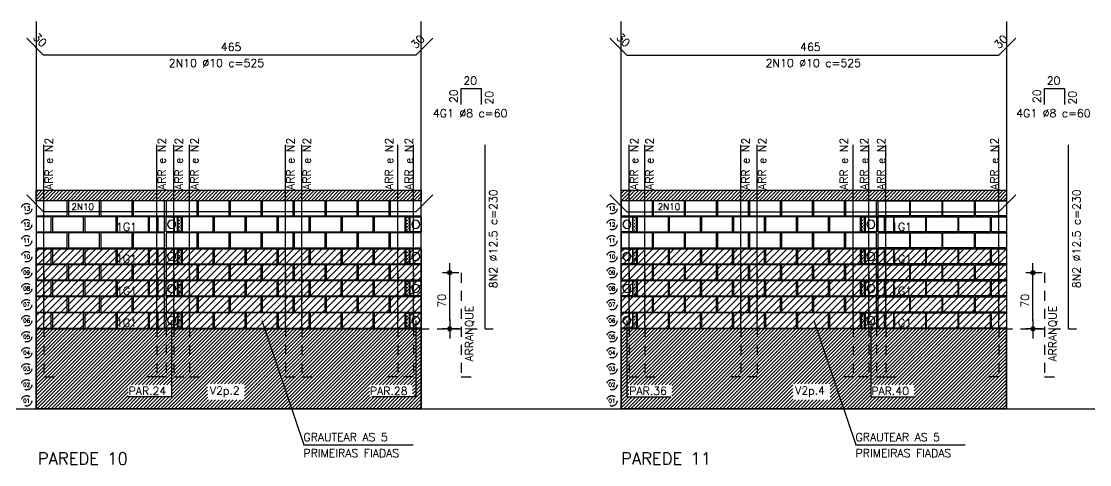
# Model space of a CAD drawing. Extents: x 0 to 187, y -7 to 20.
# Drawn here: x 80.22 to 93.57, y 3.31 to 8.84 of the extents above; entities that cross this region are included whole.
import ezdxf

# ---------------------------------------------------------------- set-up
doc = ezdxf.new("R2010")
doc.units = 0
doc.header["$LTSCALE"] = 0.5
doc.header["$MEASUREMENT"] = 0
doc.header["$PDMODE"] = 34
doc.header["$PDSIZE"] = 0.1
doc.linetypes.add('CENTER', pattern=[2, 1.25, -0.25, 0.25, -0.25])
doc.linetypes.add('HIDDEN', pattern=[0.375, 0.25, -0.125])
doc.layers.get('0').update_dxf_attribs({"linetype": 'CONTINUOUS'})
doc.layers.get('DEFPOINTS').update_dxf_attribs({"linetype": 'CONTINUOUS'})
for name, color, linetype in [('AUX00', 7, 'HIDDEN'), ('AUX01', 1, 'CONTINUOUS'), ('B04', 6, 'CONTINUOUS'), ('B19', 3, 'CONTINUOUS'), ('B39', 2, 'CONTINUOUS'), ('B39C', 5, 'CONTINUOUS'), ('BLOCOPERP', 2, 'CONTINUOUS'), ('BP', 106, 'CONTINUOUS'), ('COT01', 1, 'CONTINUOUS'), ('EIX01', 1, 'CENTER'), ('FERRO', 4, 'CONTINUOUS'), ('FERRO_CANALETA', 4, 'CONTINUOUS'), ('FERRO_GROUTE', 4, 'CONTINUOUS'), ('G1', 6, 'CONTINUOUS'), ('H04', 9, 'CONTINUOUS'), ('HATCH', 7, 'CONTINUOUS'), ('HATCHLAJE', 251, 'HIDDEN'), ('TXT02', 2, 'CONTINUOUS'), ('TXT05', 4, 'CONTINUOUS'), ('VIG01', 2, 'CONTINUOUS'), ('VIG02', 3, 'CONTINUOUS')]:
    doc.layers.add(name, color=color, linetype=linetype)
doc.styles.add('ROMANS', font='romans.shx')
doc.dimstyles.get("Standard").update_dxf_attribs({"dimscale": 0, "dimtxt": 0.2, "dimasz": 0.2, "dimexe": 0.18, "dimexo": 0.0625, "dimgap": 0.1, "dimtad": 1, "dimdec": 1, "dimlfac": 100, "dimrnd": 0.5, "dimzin": 13, "dimdsep": 46, "dimtxsty": 'ROMANS', "dimblk1": 'DE2', "dimblk2": 'DE2', "dimsah": 1, "dimcen": 0.1, "dimclrt": 3, "dimadec": 0, "dimazin": 0, "dimtfac": 1, "dimtix": 1, "dimtofl": 0, "dimtmove": 0, "dimatfit": 3, "dimldrblk": 'DE2', "dimfxl": 0, "dimtolj": 1, "dimtzin": 13, "dimarcsym": 0})
pattern_1 = [(45, (124.415215, -11.211046), (-0.022097087, 0.022097087), [])]

# ---------------------------------------------------------------- blocks, each defined once
blk = doc.blocks.new('A$C57CC6AC6')
at = {"layer": 'BP'}
blk.add_lwpolyline([(0, 0.19), (0, 0), (0.14, 0), (0.14, 0.19)], close=True, dxfattribs=at)
blk.add_circle((0.07, 0.095), 0.05, dxfattribs=at)
blk = doc.blocks.new('DE2')
blk.add_line((-1.19, 0), (1.19, 0))
at = {"color": 2}
for radius in [0.256, 0.138]:
    blk.add_circle((0, 0), radius, dxfattribs=at)
blk = doc.blocks.new('*D59')
at = {"layer": 'COT01', "color": 0, "lineweight": -2}
for p, q in [((85.683, 5.704), (85.479, 5.704)), ((85.569, 5.104), (85.569, 5.604)), ((85.683, 5.004), (85.479, 5.004))]:
    blk.add_line(p, q, dxfattribs=at)
at = {"layer": 'DEFPOINTS', "color": 0}
for p in [(85.569, 5.704), (85.714, 5.704), (85.714, 5.004)]:
    blk.add_point(p, dxfattribs=at)
at = {"layer": 'COT01', "color": 0, "lineweight": -2, "xscale": 0.1, "yscale": 0.1, "zscale": 0.1}
for p, rotation in [((85.569, 5.704), 90), ((85.569, 5.004), 270)]:
    blk.add_blockref('DE2', p, dxfattribs=dict(at, rotation=rotation))
at = {"layer": 'COT01', "color": 3, "insert": (85.469, 5.354), "char_height": 0.1, "attachment_point": 5, "rotation": 90, "style": 'ROMANS'}
blk.add_mtext('\\A1;70', dxfattribs=at)
blk = doc.blocks.new('*D60')
at = {"layer": 'COT01', "color": 0, "lineweight": -2}
for p, q in [((92.973, 5.704), (92.769, 5.704)), ((92.859, 5.104), (92.859, 5.604)), ((92.973, 5.004), (92.769, 5.004))]:
    blk.add_line(p, q, dxfattribs=at)
at = {"layer": 'DEFPOINTS', "color": 0}
for p in [(92.859, 5.704), (93.004, 5.704), (93.004, 5.004)]:
    blk.add_point(p, dxfattribs=at)
at = {"layer": 'COT01', "color": 0, "lineweight": -2, "xscale": 0.1, "yscale": 0.1, "zscale": 0.1}
for p, rotation in [((92.859, 5.704), 90), ((92.859, 5.004), 270)]:
    blk.add_blockref('DE2', p, dxfattribs=dict(at, rotation=rotation))
at = {"layer": 'COT01', "color": 3, "insert": (92.759, 5.354), "char_height": 0.1, "attachment_point": 5, "rotation": 90, "style": 'ROMANS'}
blk.add_mtext('\\A1;70', dxfattribs=at)

msp = doc.modelspace()

# ---------------------------------------------------------------- hatches: boundary and pattern name
at = {"layer": 'H04'}
h = msp.add_hatch(dxfattribs=at)
h.set_pattern_fill('CROSS', color=256, scale=0.08, style=0)
h.set_pattern_definition([(180, (77.855706, 30.896035), (-0.02, 0.02), [0.01, -0.03]), (90, (77.850706, 30.891035), (0.02, 0.02), [0.01, -0.03])])
h.paths.add_polyline_path([(82.1739, 6.214), (82.2139, 6.214), (82.2139, 6.404), (82.1739, 6.404)])
h = msp.add_hatch(dxfattribs=at)
h.set_pattern_fill('CROSS', color=256, scale=0.08, style=0)
h.set_pattern_definition([(180, (80.705706, 30.896035), (-0.02, 0.02), [0.01, -0.03]), (90, (80.700706, 30.891035), (0.02, 0.02), [0.01, -0.03])])
h.paths.add_polyline_path([(85.0239, 6.214), (85.0639, 6.214), (85.0639, 6.404), (85.0239, 6.404)])
h = msp.add_hatch(dxfattribs=at)
h.set_pattern_fill('CROSS', color=256, scale=0.08, style=0)
h.set_pattern_definition([(180, (83.545706, 30.896035), (-0.02, 0.02), [0.01, -0.03]), (90, (83.540706, 30.891035), (0.02, 0.02), [0.01, -0.03])])
h.paths.add_polyline_path([(87.8639, 6.214), (87.9039, 6.214), (87.9039, 6.404), (87.8639, 6.404)])
h = msp.add_hatch(dxfattribs=at)
h.set_pattern_fill('CROSS', color=256, scale=0.08, style=0)
h.set_pattern_definition([(180, (86.395706, 30.896035), (-0.02, 0.02), [0.01, -0.03]), (90, (86.390706, 30.891035), (0.02, 0.02), [0.01, -0.03])])
h.paths.add_polyline_path([(90.7139, 6.214), (90.7539, 6.214), (90.7539, 6.404), (90.7139, 6.404)])
h = msp.add_hatch(dxfattribs=at)
h.set_pattern_fill('CROSS', color=256, scale=0.08, style=0)
h.set_pattern_definition([(180, (77.855706, 30.496035), (-0.02, 0.02), [0.01, -0.03]), (90, (77.850706, 30.491035), (0.02, 0.02), [0.01, -0.03])])
h.paths.add_polyline_path([(82.1739, 5.814), (82.2139, 5.814), (82.2139, 6.004), (82.1739, 6.004)])
h = msp.add_hatch(dxfattribs=at)
h.set_pattern_fill('CROSS', color=256, scale=0.08, style=0)
h.set_pattern_definition([(180, (80.705706, 30.496035), (-0.02, 0.02), [0.01, -0.03]), (90, (80.700706, 30.491035), (0.02, 0.02), [0.01, -0.03])])
h.paths.add_polyline_path([(85.0239, 5.814), (85.0639, 5.814), (85.0639, 6.004), (85.0239, 6.004)])
h = msp.add_hatch(dxfattribs=at)
h.set_pattern_fill('CROSS', color=256, scale=0.08, style=0)
h.set_pattern_definition([(180, (83.545706, 30.496035), (-0.02, 0.02), [0.01, -0.03]), (90, (83.540706, 30.491035), (0.02, 0.02), [0.01, -0.03])])
h.paths.add_polyline_path([(87.8639, 5.814), (87.9039, 5.814), (87.9039, 6.004), (87.8639, 6.004)])
h = msp.add_hatch(dxfattribs=at)
h.set_pattern_fill('CROSS', color=256, scale=0.08, style=0)
h.set_pattern_definition([(180, (86.395706, 30.496035), (-0.02, 0.02), [0.01, -0.03]), (90, (86.390706, 30.491035), (0.02, 0.02), [0.01, -0.03])])
h.paths.add_polyline_path([(90.7139, 5.814), (90.7539, 5.814), (90.7539, 6.004), (90.7139, 6.004)])
h = msp.add_hatch(dxfattribs=at)
h.set_pattern_fill('CROSS', color=256, scale=0.08, style=0)
h.set_pattern_definition([(180, (77.855706, 30.096035), (-0.02, 0.02), [0.01, -0.03]), (90, (77.850706, 30.091035), (0.02, 0.02), [0.01, -0.03])])
h.paths.add_polyline_path([(82.1739, 5.414), (82.2139, 5.414), (82.2139, 5.604), (82.1739, 5.604)])
h = msp.add_hatch(dxfattribs=at)
h.set_pattern_fill('CROSS', color=256, scale=0.08, style=0)
h.set_pattern_definition([(180, (80.705706, 30.096035), (-0.02, 0.02), [0.01, -0.03]), (90, (80.700706, 30.091035), (0.02, 0.02), [0.01, -0.03])])
h.paths.add_polyline_path([(85.0239, 5.414), (85.0639, 5.414), (85.0639, 5.604), (85.0239, 5.604)])
h = msp.add_hatch(dxfattribs=at)
h.set_pattern_fill('CROSS', color=256, scale=0.08, style=0)
h.set_pattern_definition([(180, (83.545706, 30.096035), (-0.02, 0.02), [0.01, -0.03]), (90, (83.540706, 30.091035), (0.02, 0.02), [0.01, -0.03])])
h.paths.add_polyline_path([(87.8639, 5.414), (87.9039, 5.414), (87.9039, 5.604), (87.8639, 5.604)])
h = msp.add_hatch(dxfattribs=at)
h.set_pattern_fill('CROSS', color=256, scale=0.08, style=0)
h.set_pattern_definition([(180, (86.395706, 30.096035), (-0.02, 0.02), [0.01, -0.03]), (90, (86.390706, 30.091035), (0.02, 0.02), [0.01, -0.03])])
h.paths.add_polyline_path([(90.7139, 5.414), (90.7539, 5.414), (90.7539, 5.604), (90.7139, 5.604)])
h = msp.add_hatch(dxfattribs=at)
h.set_pattern_fill('CROSS', color=256, scale=0.08, style=0)
h.set_pattern_definition([(180, (77.855706, 29.696034), (-0.02, 0.02), [0.01, -0.03]), (90, (77.850706, 29.691034), (0.02, 0.02), [0.01, -0.03])])
h.paths.add_polyline_path([(82.1739, 5.014), (82.2139, 5.014), (82.2139, 5.204), (82.1739, 5.204)])
h = msp.add_hatch(dxfattribs=at)
h.set_pattern_fill('CROSS', color=256, scale=0.08, style=0)
h.set_pattern_definition([(180, (80.705706, 29.696034), (-0.02, 0.02), [0.01, -0.03]), (90, (80.700706, 29.691034), (0.02, 0.02), [0.01, -0.03])])
h.paths.add_polyline_path([(85.0239, 5.014), (85.0639, 5.014), (85.0639, 5.204), (85.0239, 5.204)])
h = msp.add_hatch(dxfattribs=at)
h.set_pattern_fill('CROSS', color=256, scale=0.08, style=0)
h.set_pattern_definition([(180, (83.545706, 29.696034), (-0.02, 0.02), [0.01, -0.03]), (90, (83.540706, 29.691034), (0.02, 0.02), [0.01, -0.03])])
h.paths.add_polyline_path([(87.8639, 5.014), (87.9039, 5.014), (87.9039, 5.204), (87.8639, 5.204)])
h = msp.add_hatch(dxfattribs=at)
h.set_pattern_fill('CROSS', color=256, scale=0.08, style=0)
h.set_pattern_definition([(180, (86.395706, 29.696034), (-0.02, 0.02), [0.01, -0.03]), (90, (86.390706, 29.691034), (0.02, 0.02), [0.01, -0.03])])
h.paths.add_polyline_path([(90.7139, 5.014), (90.7539, 5.014), (90.7539, 5.204), (90.7139, 5.204)])
at = {"layer": 'HATCH'}
h = msp.add_hatch(dxfattribs=at)
h.set_pattern_fill('ANSI31', color=256, scale=0.5, style=0)
h.set_pattern_definition([(45, (74.43077, -163.611306), (-0.044194174, 0.044194174), [])])
h.paths.add_polyline_path([(80.3989, 5.004), (80.3989, 6.004), (85.2139, 6.004), (85.2139, 5.004)])
h = msp.add_hatch(dxfattribs=at)
h.set_pattern_fill('ANSI31', color=256, scale=0.5, style=0)
h.set_pattern_definition([(45, (81.74581, -163.611306), (-0.044194174, 0.044194174), [])])
h.paths.add_polyline_path([(87.7139, 5.004), (87.7139, 6.004), (92.529, 6.004), (92.529, 5.004)])
at = {"layer": 'HATCHLAJE'}
h = msp.add_hatch(dxfattribs=at)
h.set_pattern_fill('ANSI31', color=256, scale=0.25, style=0)
h.set_pattern_definition([(45, (82.023933, 6.603954), (-0.0220971, 0.0220971), [])])
h.paths.add_polyline_path([(85.2139, 6.604), (80.3989, 6.604), (80.3989, 6.734), (85.2139, 6.734)])
h = msp.add_hatch(dxfattribs=at)
h.set_pattern_fill('ANSI31', color=256, scale=0.25, style=0)
h.set_pattern_definition([(45, (87.713933, 6.603954), (-0.02209709, 0.02209709), [])])
h.paths.add_polyline_path([(92.529, 6.604), (87.7139, 6.604), (87.7139, 6.734), (92.529, 6.734)])
h = msp.add_hatch(dxfattribs=at)
h.set_pattern_fill('ANSI31', color=256, scale=0.25, style=0)
h.set_pattern_definition(pattern_1)
h.paths.add_polyline_path([(85.2139, 4.004), (80.3989, 4.004), (80.3989, 5.004), (85.2139, 5.004)])
h.paths.add_polyline_path([(82.543, 4.3157), (82.543, 4.1157), (83.0049, 4.1157), (83.0049, 4.3157)], flags=16)
h.paths.add_polyline_path([(84.5648, 4.3026), (84.5648, 4.1526), (85.1053, 4.1526), (85.1053, 4.3026)], flags=16)
h.paths.add_polyline_path([(81.5499, 4.3031), (81.5499, 4.1531), (82.0951, 4.1531), (82.0951, 4.3031)], flags=16)
h = msp.add_hatch(dxfattribs=at)
h.set_pattern_fill('ANSI31', color=256, scale=0.25, style=0)
h.set_pattern_definition(pattern_1)
h.paths.add_polyline_path([(87.7139, 4.004), (92.529, 4.004), (92.529, 5.004), (87.7139, 5.004)])
h.paths.add_polyline_path([(89.858, 4.3157), (89.858, 4.1157), (90.3247, 4.1157), (90.3247, 4.3157)], flags=16)
h.paths.add_polyline_path([(87.8066, 4.3031), (87.8066, 4.1531), (88.347, 4.1531), (88.347, 4.3031)], flags=16)
h.paths.add_polyline_path([(90.8327, 4.3026), (90.8327, 4.1526), (91.3731, 4.1526), (91.3731, 4.3026)], flags=16)

# ---------------------------------------------------------------- linework, layer by layer
msp.add_xline((74.1389, 4.004), (1, 0))
at = {"layer": 'AUX00'}
for centre in [(80.2805, 6.5046), (87.5955, 6.5046), (80.2805, 6.3046), (87.5955, 6.3046), (80.2805, 6.1046), (87.5955, 6.1046), (80.2805, 5.9046), (87.5955, 5.9046), (80.2805, 5.7046), (87.5955, 5.7046), (80.2805, 5.5046), (87.5955, 5.5046), (80.2805, 5.3046), (87.5955, 5.3046), (80.2805, 5.1046), (87.5955, 5.1046), (80.2805, 4.9046), (87.5955, 4.9046), (80.2805, 4.7046), (87.5955, 4.7046), (80.2805, 4.5046), (87.5955, 4.5046), (80.2805, 4.3046), (87.5955, 4.3046), (80.2805, 4.1046), (87.5955, 4.1046)]:
    msp.add_circle(centre, 0.065, dxfattribs=at)
at = {"layer": 'AUX01'}
for points in [[(80.3989, 8.844), (80.3989, 4.004), (85.2139, 4.004), (85.2139, 8.844)], [(92.529, 8.844), (92.529, 4.004), (87.7139, 4.004), (87.7139, 8.844)], [(82.0939, 5.109), (82.0939, 4.1529), (81.5439, 4.1529)], [(83.2189, 5.109), (83.7438, 3.5545), (85.1119, 3.5545)], [(85.1439, 5.109), (85.1439, 4.1529), (84.5939, 4.1529)], [(87.7839, 5.109), (87.7839, 4.1529), (88.3339, 4.1529)], [(90.1201, 5.109), (90.645, 3.5545), (92.0132, 3.5545)], [(90.8339, 5.109), (90.8339, 4.1529), (91.3839, 4.1529)]]:
    msp.add_lwpolyline(points, dxfattribs=at)
at = {"layer": 'B04'}
for points in [[(82.2139, 6.214), (82.1739, 6.214), (82.1739, 6.404), (82.2139, 6.404)], [(85.0639, 6.214), (85.0239, 6.214), (85.0239, 6.404), (85.0639, 6.404)], [(87.9039, 6.214), (87.8639, 6.214), (87.8639, 6.404), (87.9039, 6.404)], [(90.7539, 6.214), (90.7139, 6.214), (90.7139, 6.404), (90.7539, 6.404)], [(82.2139, 5.814), (82.1739, 5.814), (82.1739, 6.004), (82.2139, 6.004)], [(85.0639, 5.814), (85.0239, 5.814), (85.0239, 6.004), (85.0639, 6.004)], [(87.9039, 5.814), (87.8639, 5.814), (87.8639, 6.004), (87.9039, 6.004)], [(90.7539, 5.814), (90.7139, 5.814), (90.7139, 6.004), (90.7539, 6.004)], [(82.2139, 5.414), (82.1739, 5.414), (82.1739, 5.604), (82.2139, 5.604)], [(85.0639, 5.414), (85.0239, 5.414), (85.0239, 5.604), (85.0639, 5.604)], [(87.9039, 5.414), (87.8639, 5.414), (87.8639, 5.604), (87.9039, 5.604)], [(90.7539, 5.414), (90.7139, 5.414), (90.7139, 5.604), (90.7539, 5.604)], [(82.2139, 5.014), (82.1739, 5.014), (82.1739, 5.204), (82.2139, 5.204)], [(85.0639, 5.014), (85.0239, 5.014), (85.0239, 5.204), (85.0639, 5.204)], [(87.9039, 5.014), (87.8639, 5.014), (87.8639, 5.204), (87.9039, 5.204)], [(90.7539, 5.014), (90.7139, 5.014), (90.7139, 5.204), (90.7539, 5.204)]]:
    msp.add_lwpolyline(points, close=True, dxfattribs=at)
at = {"layer": 'B19'}
for points in [[(80.3989, 6.214), (80.5889, 6.214), (80.5889, 6.404), (80.3989, 6.404)], [(81.8132, 6.214), (82.0032, 6.214), (82.0032, 6.404), (81.8132, 6.404)], [(91.1147, 6.214), (90.9247, 6.214), (90.9247, 6.404), (91.1147, 6.404)], [(92.529, 6.214), (92.339, 6.214), (92.339, 6.404), (92.529, 6.404)], [(80.3989, 5.814), (80.5889, 5.814), (80.5889, 6.004), (80.3989, 6.004)], [(81.8132, 5.814), (82.0032, 5.814), (82.0032, 6.004), (81.8132, 6.004)], [(91.1147, 5.814), (90.9247, 5.814), (90.9247, 6.004), (91.1147, 6.004)], [(92.529, 5.814), (92.339, 5.814), (92.339, 6.004), (92.529, 6.004)], [(80.3989, 5.414), (80.5889, 5.414), (80.5889, 5.604), (80.3989, 5.604)], [(81.8132, 5.414), (82.0032, 5.414), (82.0032, 5.604), (81.8132, 5.604)], [(91.1147, 5.414), (90.9247, 5.414), (90.9247, 5.604), (91.1147, 5.604)], [(92.529, 5.414), (92.339, 5.414), (92.339, 5.604), (92.529, 5.604)], [(80.3989, 5.014), (80.5889, 5.014), (80.5889, 5.204), (80.3989, 5.204)], [(81.8132, 5.014), (82.0032, 5.014), (82.0032, 5.204), (81.8132, 5.204)], [(91.1147, 5.014), (90.9247, 5.014), (90.9247, 5.204), (91.1147, 5.204)], [(92.529, 5.014), (92.339, 5.014), (92.339, 5.204), (92.529, 5.204)]]:
    msp.add_lwpolyline(points, close=True, dxfattribs=at)
at = {"layer": 'B39'}
for points in [[(80.6039, 6.214), (80.9939, 6.214), (80.9939, 6.404), (80.6039, 6.404)], [(81.0089, 6.214), (81.3989, 6.214), (81.3989, 6.404), (81.0089, 6.404)], [(81.4139, 6.214), (81.8039, 6.214), (81.8039, 6.404), (81.4139, 6.404)], [(82.2239, 6.214), (82.6139, 6.214), (82.6139, 6.404), (82.2239, 6.404)], [(82.6239, 6.214), (83.0139, 6.214), (83.0139, 6.404), (82.6239, 6.404)], [(83.0239, 6.214), (83.4139, 6.214), (83.4139, 6.404), (83.0239, 6.404)], [(83.4239, 6.214), (83.8139, 6.214), (83.8139, 6.404), (83.4239, 6.404)], [(83.8239, 6.214), (84.2139, 6.214), (84.2139, 6.404), (83.8239, 6.404)], [(84.2239, 6.214), (84.6139, 6.214), (84.6139, 6.404), (84.2239, 6.404)], [(84.6239, 6.214), (85.0139, 6.214), (85.0139, 6.404), (84.6239, 6.404)], [(87.9139, 6.214), (88.3039, 6.214), (88.3039, 6.404), (87.9139, 6.404)], [(88.3139, 6.214), (88.7039, 6.214), (88.7039, 6.404), (88.3139, 6.404)], [(88.7139, 6.214), (89.1039, 6.214), (89.1039, 6.404), (88.7139, 6.404)], [(89.1139, 6.214), (89.5039, 6.214), (89.5039, 6.404), (89.1139, 6.404)], [(89.5139, 6.214), (89.9039, 6.214), (89.9039, 6.404), (89.5139, 6.404)], [(89.9139, 6.214), (90.3039, 6.214), (90.3039, 6.404), (89.9139, 6.404)], [(90.3139, 6.214), (90.7039, 6.214), (90.7039, 6.404), (90.3139, 6.404)], [(91.514, 6.214), (91.124, 6.214), (91.124, 6.404), (91.514, 6.404)], [(91.919, 6.214), (91.529, 6.214), (91.529, 6.404), (91.919, 6.404)], [(92.324, 6.214), (91.934, 6.214), (91.934, 6.404), (92.324, 6.404)], [(80.3989, 6.014), (80.7889, 6.014), (80.7889, 6.204), (80.3989, 6.204)], [(80.8039, 6.014), (81.1939, 6.014), (81.1939, 6.204), (80.8039, 6.204)], [(81.2089, 6.014), (81.5989, 6.014), (81.5989, 6.204), (81.2089, 6.204)], [(81.6139, 6.014), (82.0039, 6.014), (82.0039, 6.204), (81.6139, 6.204)], [(82.0239, 6.014), (82.4139, 6.014), (82.4139, 6.204), (82.0239, 6.204)], [(82.4239, 6.014), (82.8139, 6.014), (82.8139, 6.204), (82.4239, 6.204)], [(82.8239, 6.014), (83.2139, 6.014), (83.2139, 6.204), (82.8239, 6.204)], [(83.2239, 6.014), (83.6139, 6.014), (83.6139, 6.204), (83.2239, 6.204)], [(83.6239, 6.014), (84.0139, 6.014), (84.0139, 6.204), (83.6239, 6.204)], [(84.0239, 6.014), (84.4139, 6.014), (84.4139, 6.204), (84.0239, 6.204)], [(84.4239, 6.014), (84.8139, 6.014), (84.8139, 6.204), (84.4239, 6.204)], [(84.8239, 6.014), (85.2139, 6.014), (85.2139, 6.204), (84.8239, 6.204)], [(87.7139, 6.014), (88.1039, 6.014), (88.1039, 6.204), (87.7139, 6.204)], [(88.1139, 6.014), (88.5039, 6.014), (88.5039, 6.204), (88.1139, 6.204)], [(88.5139, 6.014), (88.9039, 6.014), (88.9039, 6.204), (88.5139, 6.204)], [(88.9139, 6.014), (89.3039, 6.014), (89.3039, 6.204), (88.9139, 6.204)], [(89.3139, 6.014), (89.7039, 6.014), (89.7039, 6.204), (89.3139, 6.204)], [(89.7139, 6.014), (90.1039, 6.014), (90.1039, 6.204), (89.7139, 6.204)], [(90.1139, 6.014), (90.5039, 6.014), (90.5039, 6.204), (90.1139, 6.204)], [(90.5139, 6.014), (90.9039, 6.014), (90.9039, 6.204), (90.5139, 6.204)], [(91.314, 6.014), (90.924, 6.014), (90.924, 6.204), (91.314, 6.204)], [(91.719, 6.014), (91.329, 6.014), (91.329, 6.204), (91.719, 6.204)], [(92.124, 6.014), (91.734, 6.014), (91.734, 6.204), (92.124, 6.204)], [(92.529, 6.014), (92.139, 6.014), (92.139, 6.204), (92.529, 6.204)], [(80.6039, 5.814), (80.9939, 5.814), (80.9939, 6.004), (80.6039, 6.004)], [(81.0089, 5.814), (81.3989, 5.814), (81.3989, 6.004), (81.0089, 6.004)], [(81.4139, 5.814), (81.8039, 5.814), (81.8039, 6.004), (81.4139, 6.004)], [(82.2239, 5.814), (82.6139, 5.814), (82.6139, 6.004), (82.2239, 6.004)], [(82.6239, 5.814), (83.0139, 5.814), (83.0139, 6.004), (82.6239, 6.004)], [(83.0239, 5.814), (83.4139, 5.814), (83.4139, 6.004), (83.0239, 6.004)], [(83.4239, 5.814), (83.8139, 5.814), (83.8139, 6.004), (83.4239, 6.004)], [(83.8239, 5.814), (84.2139, 5.814), (84.2139, 6.004), (83.8239, 6.004)], [(84.2239, 5.814), (84.6139, 5.814), (84.6139, 6.004), (84.2239, 6.004)], [(84.6239, 5.814), (85.0139, 5.814), (85.0139, 6.004), (84.6239, 6.004)], [(87.9139, 5.814), (88.3039, 5.814), (88.3039, 6.004), (87.9139, 6.004)], [(88.3139, 5.814), (88.7039, 5.814), (88.7039, 6.004), (88.3139, 6.004)], [(88.7139, 5.814), (89.1039, 5.814), (89.1039, 6.004), (88.7139, 6.004)], [(89.1139, 5.814), (89.5039, 5.814), (89.5039, 6.004), (89.1139, 6.004)], [(89.5139, 5.814), (89.9039, 5.814), (89.9039, 6.004), (89.5139, 6.004)], [(89.9139, 5.814), (90.3039, 5.814), (90.3039, 6.004), (89.9139, 6.004)], [(90.3139, 5.814), (90.7039, 5.814), (90.7039, 6.004), (90.3139, 6.004)], [(91.514, 5.814), (91.124, 5.814), (91.124, 6.004), (91.514, 6.004)], [(91.919, 5.814), (91.529, 5.814), (91.529, 6.004), (91.919, 6.004)], [(92.324, 5.814), (91.934, 5.814), (91.934, 6.004), (92.324, 6.004)], [(80.3989, 5.614), (80.7889, 5.614), (80.7889, 5.804), (80.3989, 5.804)], [(80.8039, 5.614), (81.1939, 5.614), (81.1939, 5.804), (80.8039, 5.804)], [(81.2089, 5.614), (81.5989, 5.614), (81.5989, 5.804), (81.2089, 5.804)], [(81.6139, 5.614), (82.0039, 5.614), (82.0039, 5.804), (81.6139, 5.804)], [(82.0239, 5.614), (82.4139, 5.614), (82.4139, 5.804), (82.0239, 5.804)], [(82.4239, 5.614), (82.8139, 5.614), (82.8139, 5.804), (82.4239, 5.804)], [(82.8239, 5.614), (83.2139, 5.614), (83.2139, 5.804), (82.8239, 5.804)], [(83.2239, 5.614), (83.6139, 5.614), (83.6139, 5.804), (83.2239, 5.804)], [(83.6239, 5.614), (84.0139, 5.614), (84.0139, 5.804), (83.6239, 5.804)], [(84.0239, 5.614), (84.4139, 5.614), (84.4139, 5.804), (84.0239, 5.804)], [(84.4239, 5.614), (84.8139, 5.614), (84.8139, 5.804), (84.4239, 5.804)], [(84.8239, 5.614), (85.2139, 5.614), (85.2139, 5.804), (84.8239, 5.804)], [(87.7139, 5.614), (88.1039, 5.614), (88.1039, 5.804), (87.7139, 5.804)], [(88.1139, 5.614), (88.5039, 5.614), (88.5039, 5.804), (88.1139, 5.804)], [(88.5139, 5.614), (88.9039, 5.614), (88.9039, 5.804), (88.5139, 5.804)], [(88.9139, 5.614), (89.3039, 5.614), (89.3039, 5.804), (88.9139, 5.804)], [(89.3139, 5.614), (89.7039, 5.614), (89.7039, 5.804), (89.3139, 5.804)], [(89.7139, 5.614), (90.1039, 5.614), (90.1039, 5.804), (89.7139, 5.804)], [(90.1139, 5.614), (90.5039, 5.614), (90.5039, 5.804), (90.1139, 5.804)], [(90.5139, 5.614), (90.9039, 5.614), (90.9039, 5.804), (90.5139, 5.804)], [(91.314, 5.614), (90.924, 5.614), (90.924, 5.804), (91.314, 5.804)], [(91.719, 5.614), (91.329, 5.614), (91.329, 5.804), (91.719, 5.804)], [(92.124, 5.614), (91.734, 5.614), (91.734, 5.804), (92.124, 5.804)], [(92.529, 5.614), (92.139, 5.614), (92.139, 5.804), (92.529, 5.804)], [(80.6039, 5.414), (80.9939, 5.414), (80.9939, 5.604), (80.6039, 5.604)], [(81.0089, 5.414), (81.3989, 5.414), (81.3989, 5.604), (81.0089, 5.604)], [(81.4139, 5.414), (81.8039, 5.414), (81.8039, 5.604), (81.4139, 5.604)], [(82.2239, 5.414), (82.6139, 5.414), (82.6139, 5.604), (82.2239, 5.604)], [(82.6239, 5.414), (83.0139, 5.414), (83.0139, 5.604), (82.6239, 5.604)], [(83.0239, 5.414), (83.4139, 5.414), (83.4139, 5.604), (83.0239, 5.604)], [(83.4239, 5.414), (83.8139, 5.414), (83.8139, 5.604), (83.4239, 5.604)], [(83.8239, 5.414), (84.2139, 5.414), (84.2139, 5.604), (83.8239, 5.604)], [(84.2239, 5.414), (84.6139, 5.414), (84.6139, 5.604), (84.2239, 5.604)], [(84.6239, 5.414), (85.0139, 5.414), (85.0139, 5.604), (84.6239, 5.604)], [(87.9139, 5.414), (88.3039, 5.414), (88.3039, 5.604), (87.9139, 5.604)], [(88.3139, 5.414), (88.7039, 5.414), (88.7039, 5.604), (88.3139, 5.604)], [(88.7139, 5.414), (89.1039, 5.414), (89.1039, 5.604), (88.7139, 5.604)], [(89.1139, 5.414), (89.5039, 5.414), (89.5039, 5.604), (89.1139, 5.604)], [(89.5139, 5.414), (89.9039, 5.414), (89.9039, 5.604), (89.5139, 5.604)], [(89.9139, 5.414), (90.3039, 5.414), (90.3039, 5.604), (89.9139, 5.604)], [(90.3139, 5.414), (90.7039, 5.414), (90.7039, 5.604), (90.3139, 5.604)], [(91.514, 5.414), (91.124, 5.414), (91.124, 5.604), (91.514, 5.604)], [(91.919, 5.414), (91.529, 5.414), (91.529, 5.604), (91.919, 5.604)], [(92.324, 5.414), (91.934, 5.414), (91.934, 5.604), (92.324, 5.604)], [(80.3989, 5.214), (80.7889, 5.214), (80.7889, 5.404), (80.3989, 5.404)], [(80.8039, 5.214), (81.1939, 5.214), (81.1939, 5.404), (80.8039, 5.404)], [(81.2089, 5.214), (81.5989, 5.214), (81.5989, 5.404), (81.2089, 5.404)], [(81.6139, 5.214), (82.0039, 5.214), (82.0039, 5.404), (81.6139, 5.404)], [(82.0239, 5.214), (82.4139, 5.214), (82.4139, 5.404), (82.0239, 5.404)], [(82.4239, 5.214), (82.8139, 5.214), (82.8139, 5.404), (82.4239, 5.404)], [(82.8239, 5.214), (83.2139, 5.214), (83.2139, 5.404), (82.8239, 5.404)], [(83.2239, 5.214), (83.6139, 5.214), (83.6139, 5.404), (83.2239, 5.404)], [(83.6239, 5.214), (84.0139, 5.214), (84.0139, 5.404), (83.6239, 5.404)], [(84.0239, 5.214), (84.4139, 5.214), (84.4139, 5.404), (84.0239, 5.404)], [(84.4239, 5.214), (84.8139, 5.214), (84.8139, 5.404), (84.4239, 5.404)], [(84.8239, 5.214), (85.2139, 5.214), (85.2139, 5.404), (84.8239, 5.404)], [(87.7139, 5.214), (88.1039, 5.214), (88.1039, 5.404), (87.7139, 5.404)], [(88.1139, 5.214), (88.5039, 5.214), (88.5039, 5.404), (88.1139, 5.404)], [(88.5139, 5.214), (88.9039, 5.214), (88.9039, 5.404), (88.5139, 5.404)], [(88.9139, 5.214), (89.3039, 5.214), (89.3039, 5.404), (88.9139, 5.404)], [(89.3139, 5.214), (89.7039, 5.214), (89.7039, 5.404), (89.3139, 5.404)], [(89.7139, 5.214), (90.1039, 5.214), (90.1039, 5.404), (89.7139, 5.404)], [(90.1139, 5.214), (90.5039, 5.214), (90.5039, 5.404), (90.1139, 5.404)], [(90.5139, 5.214), (90.9039, 5.214), (90.9039, 5.404), (90.5139, 5.404)], [(91.314, 5.214), (90.924, 5.214), (90.924, 5.404), (91.314, 5.404)], [(91.719, 5.214), (91.329, 5.214), (91.329, 5.404), (91.719, 5.404)], [(92.124, 5.214), (91.734, 5.214), (91.734, 5.404), (92.124, 5.404)], [(92.529, 5.214), (92.139, 5.214), (92.139, 5.404), (92.529, 5.404)], [(80.6039, 5.014), (80.9939, 5.014), (80.9939, 5.204), (80.6039, 5.204)], [(81.0089, 5.014), (81.3989, 5.014), (81.3989, 5.204), (81.0089, 5.204)], [(81.4139, 5.014), (81.8039, 5.014), (81.8039, 5.204), (81.4139, 5.204)], [(82.2239, 5.014), (82.6139, 5.014), (82.6139, 5.204), (82.2239, 5.204)], [(82.6239, 5.014), (83.0139, 5.014), (83.0139, 5.204), (82.6239, 5.204)], [(83.0239, 5.014), (83.4139, 5.014), (83.4139, 5.204), (83.0239, 5.204)], [(83.4239, 5.014), (83.8139, 5.014), (83.8139, 5.204), (83.4239, 5.204)], [(83.8239, 5.014), (84.2139, 5.014), (84.2139, 5.204), (83.8239, 5.204)], [(84.2239, 5.014), (84.6139, 5.014), (84.6139, 5.204), (84.2239, 5.204)], [(84.6239, 5.014), (85.0139, 5.014), (85.0139, 5.204), (84.6239, 5.204)], [(87.9139, 5.014), (88.3039, 5.014), (88.3039, 5.204), (87.9139, 5.204)], [(88.3139, 5.014), (88.7039, 5.014), (88.7039, 5.204), (88.3139, 5.204)], [(88.7139, 5.014), (89.1039, 5.014), (89.1039, 5.204), (88.7139, 5.204)], [(89.1139, 5.014), (89.5039, 5.014), (89.5039, 5.204), (89.1139, 5.204)], [(89.5139, 5.014), (89.9039, 5.014), (89.9039, 5.204), (89.5139, 5.204)], [(89.9139, 5.014), (90.3039, 5.014), (90.3039, 5.204), (89.9139, 5.204)], [(90.3139, 5.014), (90.7039, 5.014), (90.7039, 5.204), (90.3139, 5.204)], [(91.514, 5.014), (91.124, 5.014), (91.124, 5.204), (91.514, 5.204)], [(91.919, 5.014), (91.529, 5.014), (91.529, 5.204), (91.919, 5.204)], [(92.324, 5.014), (91.934, 5.014), (91.934, 5.204), (92.324, 5.204)]]:
    msp.add_lwpolyline(points, close=True, dxfattribs=at)
at = {"layer": 'B39C'}
for points in [[(80.3989, 6.414), (80.7889, 6.414), (80.7889, 6.604), (80.3989, 6.604)], [(80.8039, 6.414), (81.1939, 6.414), (81.1939, 6.604), (80.8039, 6.604)], [(81.2089, 6.414), (81.5989, 6.414), (81.5989, 6.604), (81.2089, 6.604)], [(81.6139, 6.414), (82.0039, 6.414), (82.0039, 6.604), (81.6139, 6.604)], [(82.0239, 6.414), (82.4139, 6.414), (82.4139, 6.604), (82.0239, 6.604)], [(82.4239, 6.414), (82.8139, 6.414), (82.8139, 6.604), (82.4239, 6.604)], [(82.8239, 6.414), (83.2139, 6.414), (83.2139, 6.604), (82.8239, 6.604)], [(83.2239, 6.414), (83.6139, 6.414), (83.6139, 6.604), (83.2239, 6.604)], [(83.6239, 6.414), (84.0139, 6.414), (84.0139, 6.604), (83.6239, 6.604)], [(84.0239, 6.414), (84.4139, 6.414), (84.4139, 6.604), (84.0239, 6.604)], [(84.4239, 6.414), (84.8139, 6.414), (84.8139, 6.604), (84.4239, 6.604)], [(84.8239, 6.414), (85.2139, 6.414), (85.2139, 6.604), (84.8239, 6.604)], [(87.7139, 6.414), (88.1039, 6.414), (88.1039, 6.604), (87.7139, 6.604)], [(88.1139, 6.414), (88.5039, 6.414), (88.5039, 6.604), (88.1139, 6.604)], [(88.5139, 6.414), (88.9039, 6.414), (88.9039, 6.604), (88.5139, 6.604)], [(88.9139, 6.414), (89.3039, 6.414), (89.3039, 6.604), (88.9139, 6.604)], [(89.3139, 6.414), (89.7039, 6.414), (89.7039, 6.604), (89.3139, 6.604)], [(89.7139, 6.414), (90.1039, 6.414), (90.1039, 6.604), (89.7139, 6.604)], [(90.1139, 6.414), (90.5039, 6.414), (90.5039, 6.604), (90.1139, 6.604)], [(90.5139, 6.414), (90.9039, 6.414), (90.9039, 6.604), (90.5139, 6.604)], [(91.314, 6.414), (90.924, 6.414), (90.924, 6.604), (91.314, 6.604)], [(91.719, 6.414), (91.329, 6.414), (91.329, 6.604), (91.719, 6.604)], [(92.124, 6.414), (91.734, 6.414), (91.734, 6.604), (92.124, 6.604)], [(92.529, 6.414), (92.139, 6.414), (92.139, 6.604), (92.529, 6.604)]]:
    msp.add_lwpolyline(points, close=True, dxfattribs=at)
at = {"layer": 'EIX01', "linetype": 'HIDDEN', "ltscale": 0.5}
for p, q in [((85.2139, 5.004), (86.2139, 5.004)), ((92.5039, 5.004), (93.5039, 5.004)), ((85.2139, 4.004), (86.2139, 4.004)), ((92.5039, 4.004), (93.5039, 4.004))]:
    msp.add_line(p, q, dxfattribs=at)
at = {"layer": 'FERRO'}
for points in [[(85.7139, 7.804), (85.7139, 8.004), (85.9639, 8.004), (85.9639, 7.804)], [(93.0039, 7.804), (93.0039, 8.004), (93.2539, 8.004), (93.2539, 7.804)]]:
    msp.add_lwpolyline(points, dxfattribs=at)
at = {"layer": 'FERRO', "linetype": 'HIDDEN'}
for points in [[(80.4964, 5.704), (80.4964, 4.404), (80.6464, 4.404)], [(81.9082, 5.704), (81.9082, 4.404), (81.7582, 4.404)], [(82.0239, 5.704), (82.0239, 4.404), (81.8739, 4.404)], [(82.1214, 5.704), (82.1214, 4.404), (82.2714, 4.404)], [(82.3164, 5.704), (82.3164, 4.404), (82.4664, 4.404)], [(83.5164, 5.704), (83.5164, 4.404), (83.6664, 4.404)], [(83.7214, 5.704), (83.7214, 4.404), (83.8714, 4.404)], [(84.9214, 5.704), (84.9214, 4.404), (84.7714, 4.404)], [(85.1164, 5.704), (85.1164, 4.404), (84.9664, 4.404)], [(85.7139, 5.704), (85.7139, 4.404), (85.8639, 4.404)], [(87.8114, 5.704), (87.8114, 4.404), (87.9614, 4.404)], [(88.0064, 5.704), (88.0064, 4.404), (88.1564, 4.404)], [(89.2064, 5.704), (89.2064, 4.404), (89.0564, 4.404)], [(89.4114, 5.704), (89.4114, 4.404), (89.2614, 4.404)], [(90.6114, 5.704), (90.6114, 4.404), (90.4614, 4.404)], [(90.8064, 5.704), (90.8064, 4.404), (90.6564, 4.404)], [(90.9039, 5.704), (90.9039, 4.404), (91.0539, 4.404)], [(91.0197, 5.704), (91.0197, 4.404), (91.1697, 4.404)], [(92.4315, 5.704), (92.4315, 4.404), (92.2815, 4.404)], [(93.0039, 5.704), (93.0039, 4.404), (93.1539, 4.404)]]:
    msp.add_lwpolyline(points, dxfattribs=at)
at = {"layer": 'FERRO_CANALETA'}
for points in [[(85.3561, 8.6361), (85.1439, 8.424), (80.4939, 8.424), (80.2818, 8.6361)], [(87.5718, 8.6361), (87.7839, 8.424), (92.4339, 8.424), (92.6461, 8.6361)], [(85.3561, 6.6761), (85.1439, 6.464), (80.4939, 6.464), (80.2818, 6.6761)], [(87.5718, 6.6761), (87.7839, 6.464), (92.4339, 6.464), (92.6461, 6.6761)]]:
    msp.add_lwpolyline(points, dxfattribs=at)
at = {"layer": 'FERRO_GROUTE'}
for p, q in [((80.4964, 5.004), (80.4964, 7.304)), ((81.9082, 5.004), (81.9082, 7.304)), ((82.1214, 5.004), (82.1214, 7.304)), ((82.3164, 5.004), (82.3164, 7.304)), ((83.5164, 5.004), (83.5164, 7.304)), ((83.7214, 5.004), (83.7214, 7.304)), ((84.9214, 5.004), (84.9214, 7.304)), ((85.1164, 5.004), (85.1164, 7.304)), ((86.0139, 5.004), (86.0139, 7.304)), ((87.8114, 5.004), (87.8114, 7.304)), ((88.0064, 5.004), (88.0064, 7.304)), ((89.2064, 5.004), (89.2064, 7.304)), ((89.4114, 5.004), (89.4114, 7.304)), ((90.6114, 5.004), (90.6114, 7.304)), ((90.8064, 5.004), (90.8064, 7.304)), ((91.0197, 5.004), (91.0197, 7.304)), ((92.434, 5.004), (92.434, 7.304)), ((93.3039, 5.004), (93.3039, 7.304)), ((81.9082, 4.004), (81.9082, 4.004)), ((91.0197, 4.004), (91.0197, 4.004)), ((92.434, 4.004), (92.434, 4.004))]:
    msp.add_line(p, q, dxfattribs=at)
at = {"layer": 'G1'}
for points in [[(81.9239, 6.209), (81.9239, 6.409), (82.1239, 6.409), (82.1239, 6.209)], [(91.004, 6.209), (91.004, 6.409), (90.804, 6.409), (90.804, 6.209)], [(81.9239, 5.809), (81.9239, 6.009), (82.1239, 6.009), (82.1239, 5.809)], [(91.004, 5.809), (91.004, 6.009), (90.804, 6.009), (90.804, 5.809)], [(81.9239, 5.409), (81.9239, 5.609), (82.1239, 5.609), (82.1239, 5.409)], [(91.004, 5.409), (91.004, 5.609), (90.804, 5.609), (90.804, 5.409)], [(81.9239, 5.009), (81.9239, 5.209), (82.1239, 5.209), (82.1239, 5.009)], [(91.004, 5.009), (91.004, 5.209), (90.804, 5.209), (90.804, 5.009)]]:
    msp.add_lwpolyline(points, dxfattribs=at)
at = {"layer": 'HATCH'}
for points in [[(85.2139, 5.004), (80.3989, 5.004), (80.3989, 6.004), (85.2139, 6.004)], [(92.529, 5.004), (87.7139, 5.004), (87.7139, 6.004), (92.529, 6.004)]]:
    msp.add_lwpolyline(points, close=True, dxfattribs=at)
at = {"layer": 'VIG01'}
for points in [[(85.2139, 4.004), (80.3989, 4.004), (80.3989, 5.004), (85.2139, 5.004)], [(87.7139, 4.004), (92.529, 4.004), (92.529, 5.004), (87.7139, 5.004)]]:
    msp.add_lwpolyline(points, close=True, dxfattribs=at)
at = {"layer": 'VIG02'}
for points in [[(85.2139, 6.604), (80.3989, 6.604), (80.3989, 6.734), (85.2139, 6.734), (85.2139, 6.604)], [(92.529, 6.604), (87.7139, 6.604), (87.7139, 6.734), (92.529, 6.734), (92.529, 6.604)]]:
    msp.add_lwpolyline(points, dxfattribs=at)

# ---------------------------------------------------------------- block references
at = {"layer": 'BLOCOPERP', "xscale": -1}
for p in [(82.1639, 6.214), (85.2139, 6.214), (87.8539, 6.214), (90.9039, 6.214), (82.1639, 5.814), (85.2139, 5.814), (87.8539, 5.814), (90.9039, 5.814), (82.1639, 5.414), (85.2139, 5.414), (87.8539, 5.414), (90.9039, 5.414), (82.1639, 5.014), (85.2139, 5.014), (87.8539, 5.014), (90.9039, 5.014)]:
    msp.add_blockref('A$C57CC6AC6', p, dxfattribs=at)

# ---------------------------------------------------------------- texts
at = {"layer": 'AUX00', "color": 2, "style": 'ROMANS'}
for s, p in [('13', (80.2383, 6.4809)), ('13', (87.5533, 6.4809)), ('12', (80.2383, 6.2809)), ('12', (87.5533, 6.2809)), ('11', (80.2383, 6.0809)), ('11', (87.5533, 6.0809)), ('10', (80.2383, 5.8809)), ('10', (87.5533, 5.8809)), ('09', (80.2383, 5.6809)), ('09', (87.5533, 5.6809)), ('08', (80.2383, 5.4809)), ('08', (87.5533, 5.4809)), ('07', (80.2383, 5.2809)), ('07', (87.5533, 5.2809)), ('06', (80.2383, 5.0809)), ('06', (87.5533, 5.0809)), ('05', (80.2383, 4.8809)), ('05', (87.5533, 4.8809)), ('04', (80.2383, 4.6809)), ('04', (87.5533, 4.6809)), ('03', (80.2383, 4.4809)), ('03', (87.5533, 4.4809)), ('02', (80.2383, 4.2809)), ('02', (87.5533, 4.2809)), ('01', (80.2383, 4.0809)), ('01', (87.5533, 4.0809))]:
    msp.add_text(s, height=0.05, rotation=360, dxfattribs=at).set_placement(p)
at = {"layer": 'TXT02', "style": 'ROMANS'}
for s, rotation, p in [('30', 315, (80.3525, 8.6361)), ('30', 315.00026, (87.6425, 8.6361)), ('30', 45, (85.1439, 8.4947)), ('30', 45, (92.4339, 8.4947)), ('20', 90, (85.6681, 7.8238)), ('20', 90, (86.1122, 7.8038)), ('20', 90, (92.9581, 7.8238)), ('20', 90, (93.4022, 7.8038)), ('ARR e N2', 90, (80.6078, 6.7385)), ('ARR e N2', 90, (82.0196, 6.7385)), ('ARR e N2', 90, (82.2328, 6.7385)), ('ARR e N2', 90, (82.4278, 6.7385)), ('ARR e N2', 90, (83.6278, 6.7385)), ('ARR e N2', 90, (83.8328, 6.7385)), ('ARR e N2', 90, (84.8613, 6.7385)), ('ARR e N2', 90, (85.1085, 6.7385)), ('ARR e N2', 90, (87.9228, 6.7385)), ('ARR e N2', 90, (88.1178, 6.7385)), ('ARR e N2', 90, (89.3178, 6.7385)), ('ARR e N2', 90, (89.5228, 6.7385)), ('ARR e N2', 90, (90.5439, 6.7385)), ('ARR e N2', 90, (90.7985, 6.7385)), ('ARR e N2', 90, (91.0117, 6.7385)), ('ARR e N2', 90, (92.4261, 6.7385)), ('8N2 %%C12.5 c=230', 90, (86.1639, 5.5116)), ('8N2 %%C12.5 c=230', 90, (93.4539, 5.5116)), ('ARRANQUE', 90, (85.8639, 4.5936)), ('ARRANQUE', 90, (93.1539, 4.5936)), ('PAR.24', 0, (81.5558, 4.1781)), ('V2p.2', 0, (82.5715, 4.1823)), ('PAR.28', 0, (84.5708, 4.1776)), ('PAR.36', 360, (87.8125, 4.1781)), ('V2p.4', 0, (89.8866, 4.1823)), ('PAR.40', 360, (90.8386, 4.1776)), ('GRAUTEAR AS 5', 0, (83.7409, 3.6009)), ('GRAUTEAR AS 5', 0, (90.6421, 3.6009)), ('PRIMEIRAS FIADAS', 0, (83.7409, 3.4009)), ('PRIMEIRAS FIADAS', 0, (90.6421, 3.4009))]:
    msp.add_text(s, height=0.1, rotation=rotation, dxfattribs=at).set_placement(p)
for s, height, p in [('465', 0.1, (82.708, 8.474)), ('465', 0.1, (89.9484, 8.474)), ('2N10 %%C10 c=525', 0.1, (82.058, 8.274)), ('2N10 %%C10 c=525', 0.1, (89.5174, 8.274)), ('20', 0.1, (85.7398, 8.0539)), ('20', 0.1, (93.0298, 8.0539)), ('4G1 %%C8 c=60', 0.1, (85.3598, 7.6461)), ('4G1 %%C8 c=60', 0.1, (92.6498, 7.6461)), ('2N10', 0.08, (80.8419, 6.4883)), ('2N10', 0.08, (88.168, 6.4883)), ('1G1', 0.1, (81.3993, 6.228)), ('1G1', 0.1, (91.0857, 6.228)), ('1G1', 0.1, (81.3993, 5.828)), ('1G1', 0.1, (91.0857, 5.828)), ('1G1', 0.1, (81.3993, 5.428)), ('1G1', 0.1, (91.0857, 5.428)), ('1G1', 0.1, (81.3993, 5.028)), ('1G1', 0.1, (91.0857, 5.028))]:
    msp.add_text(s, height=height, dxfattribs=at).set_placement(p)
at = {"layer": 'TXT05', "style": 'ROMANS'}
for s, p in [('PAREDE 10', (80.4204, 3.3078)), ('PAREDE 11', (87.7104, 3.3078))]:
    msp.add_text(s, height=0.15, dxfattribs=at).set_placement(p)

# ---------------------------------------------------------------- dimensions: what is measured, and where the dimension line sits
at = {"layer": 'COT01'}
for base, p1, p2, picture, middle in [((85.569, 5.704), (85.7139, 5.004), (85.7139, 5.704), '*D59', (85.469, 5.354)), ((92.859, 5.704), (93.0039, 5.004), (93.0039, 5.704), '*D60', (92.759, 5.354))]:
    dim = msp.add_linear_dim(base=base, p1=p1, p2=p2, angle=90, dimstyle='Standard', override={"dimscale": 0.5, "dimblk": 'DE2', "dimtofl": 1}, dxfattribs=at)
    dim.commit()
    dim.dimension.update_dxf_attribs({"geometry": picture, "text_midpoint": middle})

doc.saveas('drawing.dxf')
